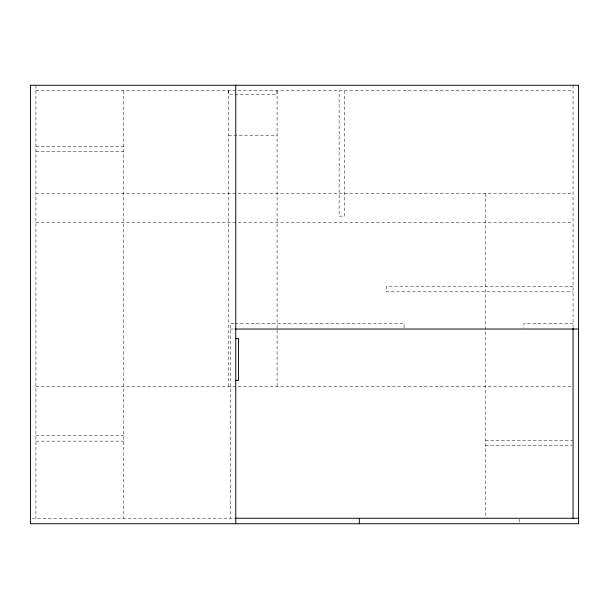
<?xml version="1.0" encoding="UTF-8"?>
<svg xmlns="http://www.w3.org/2000/svg" width="609" height="609" viewBox="0 0 609 609"><rect width="100%" height="100%" fill="white"/><g stroke="black" fill="none" stroke-linecap="round" stroke-linejoin="round"><path stroke-width="0.46" stroke-dasharray="3.04 2.28" d="M35.931 90.741L573.069 90.741M228.55 135.206L277.095 135.206M35.931 146.206L123.627 146.206M35.931 151.687L123.627 151.687M35.931 193.426L573.069 193.426M35.931 222.232L573.069 222.232M573.069 286.337L386.426 286.337L386.426 291.818L573.069 291.818M234.077 323.554L230.278 323.554L230.278 518.259M235.028 323.554L404.071 323.554L404.071 328.122M573.069 323.554L523.907 323.554L523.907 328.122M230.278 329.035L235.759 329.035M35.931 386.715L573.069 386.715M35.931 435.648L123.627 435.648M485.373 440.246L573.069 440.246M35.931 441.129L123.627 441.129M485.373 445.727L572.125 445.727M32.277 518.259L235.759 518.259M573.069 85.26L573.069 327.551M519.173 519.173L519.173 522.827M485.373 193.426L485.373 518.259M344.618 90.741L344.618 216.119L339.137 216.119L339.137 90.741M277.095 90.741L277.095 386.715M276.966 90.741L276.966 94.395L228.718 94.395L228.718 90.741M228.55 90.741L228.55 386.715M123.627 90.741L123.627 518.259M35.931 85.26L35.931 518.259"/><path stroke-width="0.91" d="M235.028 329.035L578.55 329.035M235.759 338.65L238.5 338.65L238.5 380.419L235.759 380.419M235.752 518.259L578.55 518.259M573.069 328.35L573.069 518.259M359.31 518.259L359.31 523.74M235.759 85.26L235.759 523.74M578.55 85.26L30.45 85.26L30.45 523.74L578.55 523.74L578.55 85.26"/></g></svg>
